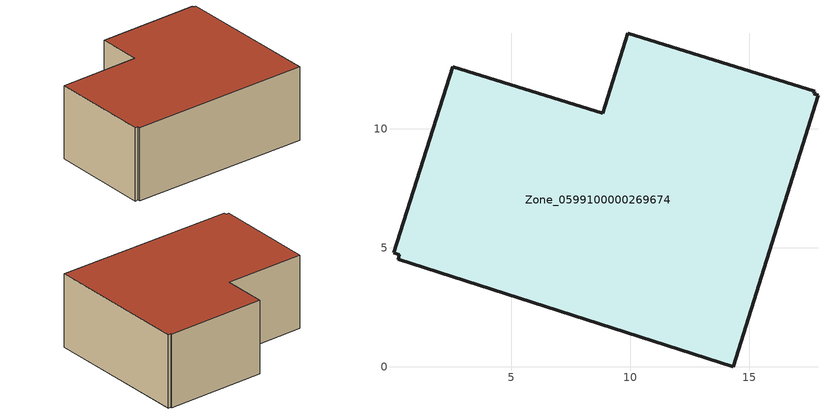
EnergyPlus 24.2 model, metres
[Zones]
Zone_0599100000269674
 floor ground (C_G): 17.75,11.58 17.71,11.46 17.89,11.41 14.34,0 0.26,4.51 0.3,4.71 0.06,4.79 2.56,12.6 8.86,10.65 9.9,14.01 z0
 wall outside (C_F): 8.86,10.65 2.56,12.6 0.06,4.79 0.3,4.71 0.26,4.51 14.34,0 17.89,11.41 17.71,11.46 17.75,11.58 9.9,14.01 8.86,10.65 z0:6.01
 roof outside (C_R): 17.71,11.46 17.75,11.58 9.9,14.01 8.86,10.65 2.56,12.6 0.06,4.79 0.3,4.71 0.26,4.51 14.34,0 17.89,11.41 z6.01
[BUILDING]
Pand.0599100000269674: North Axis=0; Terrain=City; Loads Convergence Tolerance Value=0.04; Temperature Convergence Tolerance Value=0.4; Solar Distribution=FullExterior; Maximum Number of Warmup Days=25; Minimum Number of Warmup Days=1
[Site:Location]
Rotterdam.The.Hague.AP_ZH_NLD Design_Conditions: Latitude=51.96; Longitude=4.45; Time Zone=1; Elevation=-4.5
[SITE:GROUNDTEMPERATURE:BUILDINGSURFACE]
18, 18, 18, 18, 18, 18, 18, 18, 18, 18, 18, 18
[MATERIAL] Thermal Absorptance=0.9; Solar Absorptance=0.7; Visible Absorptance=0.7
Name | Roughness | Thickness | Conductivity | Density | Specific Heat
G.D.1975-1991 | MediumSmooth | 0.15 | 0.288461 | 540 | 1210
F.D.1975-1991 | Rough | 0.3 | 0.230769 | 1920 | 840
R.D.1975-1991 | MediumRough | 0.2 | 0.153846 | 1500 | 1000
[CONSTRUCTION]
C_G: G.D.1975-1991
C_F: F.D.1975-1991
C_R: R.D.1975-1991
[ZONE]
Zone_0599100000269674: Type=1; Multiplier=1; Ceiling Height=Autocalculate; Volume=Autocalculate; Floor Area=autocalculate; Part of Total Floor Area=Yes
[ZONEINFILTRATION:DESIGNFLOWRATE]
Infil_Zone_0599100000269674: Zone or ZoneList or Space or SpaceList=Zone_0599100000269674; Schedule=AlwaysOn; Design Flow Rate Calculation Method=Flow/Area; Flow Rate per Floor Area=0.0042; Constant Term Coefficient=1; Temperature Term Coefficient=0; Velocity Term Coefficient=0; Velocity Squared Term Coefficient=0
[HVACTEMPLATE:ZONE:IDEALLOADSAIRSYSTEM]
Zone_0599100000269674: Maximum Heating Supply Air Temperature=50; Minimum Cooling Supply Air Temperature=13; Maximum Heating Supply Air Humidity Ratio=0.0156; Minimum Cooling Supply Air Humidity Ratio=0.0077; Heating Limit=NoLimit; Cooling Limit=NoLimit; Dehumidification Control Type=ConstantSensibleHeatRatio; Cooling Sensible Heat Ratio=0.7; Dehumidification Setpoint=60; Humidification Control Type=None; Humidification Setpoint=30; Outdoor Air Method=None; Outdoor Air Flow Rate per Person=0.00944; Outdoor Air Flow Rate per Zone Floor Area=0; Outdoor Air Flow Rate per Zone=0; Demand Controlled Ventilation Type=None; Outdoor Air Economizer Type=NoEconomizer; Heat Recovery Type=None; Sensible Heat Recovery Effectiveness=0.7; Latent Heat Recovery Effectiveness=0.65
[ZONECONTROL:THERMOSTAT]
ThermostatControl_Zone_0599100000269674: Zone or ZoneList=Zone_0599100000269674; Control Type Schedule=DualSetpointControlType; Control 1=Thermostat_Zone_0599100000269674; Temperature Difference Between Cutout And Setpoint=0
[THERMOSTATSETPOINT:DUALSETPOINT]
Thermostat_Zone_0599100000269674: Heating Setpoint Temperature Schedule=HeatingSetpoint_Zone_0599100000269674; Cooling Setpoint Temperature Schedule=CoolingSetpoint_Zone_0599100000269674
[SCHEDULE:COMPACT]
HeatingSetpoint_Zone_0599100000269674: Through: 12/31, For: AllDays, Until: 24:00, 21
CoolingSetpoint_Zone_0599100000269674: Through: 12/31, For: AllDays, Until: 24:00, 24
DualSetpointControlType: Through: 12/31, For: AllDays, Until: 24:00, 4
AlwaysOn: Through: 12/31, For: AllDays, Until: 24:00, 1
